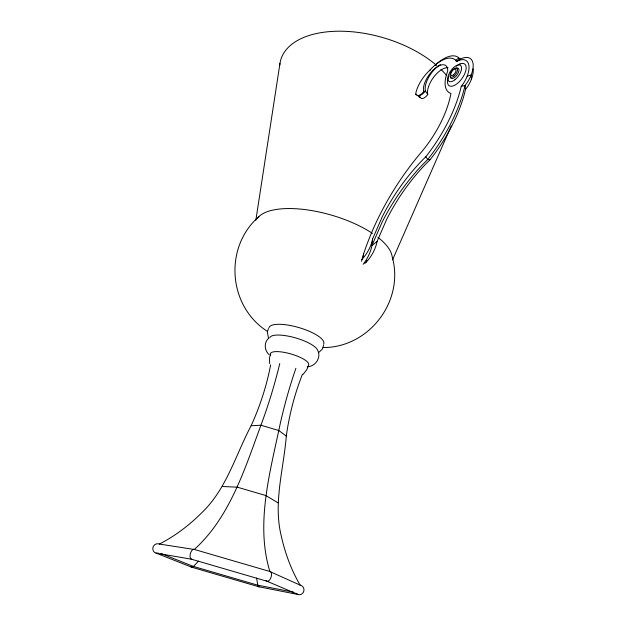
<?xml version="1.0" encoding="UTF-8"?>
<svg xmlns="http://www.w3.org/2000/svg" width="626" height="626" viewBox="0 0 626 626"><rect width="100%" height="100%" fill="white"/><g stroke="black" fill="none" stroke-linecap="round" stroke-linejoin="round"><path stroke-width="0.94" d="M323.72 344.871L322.304 349.175L318.548 352.649M440.383 64.588A18.53 8.607 -54.8 0 0 425.414 91.013L423.653 91.623A7.418 3.412 -55.5 0 1 416.18 94.432L415.531 94.636A23.819 11.057 -55.1 0 1 429.35 70.707A31.269 14.609 -54.9 0 1 455.548 60.245A4.484 2.081 -53.9 0 0 456.644 61.238L460.431 59.071A24.586 11.683 -54.3 0 1 471.237 74.846L467.152 76.278A19.93 9.46 -54.3 0 1 461.245 86.404A96.396 44.415 -56.6 0 1 425.774 156.797A131.233 73.477 -57.3 0 0 382.337 216.604L372.642 238.819L371.914 245.572A23.921 11.988 -60.4 0 1 363.19 264.282M296.075 593.245A4.844 4.64 88.5 0 0 300.558 594.551L301.677 594.074A4.844 4.64 88.5 0 0 300.629 585.193L300.136 585.122C291.098 569.683 284.924 552.688 281.09 535.246C273.226 502.271 283.688 469.023 286.301 436.087A289.916 262.091 55.3 0 1 302.46 374.215M255.838 220.313L279.963 63.445M363.213 256.511L363.651 253.71A187.722 109.362 -56.5 0 1 421.212 152.314A71.051 33.092 -56.4 0 0 450.947 93.438A32.364 15.368 -53.7 0 1 447.692 71.161A17.653 8.193 -54.9 0 0 434.647 68.774A17.653 8.193 -54.9 0 0 423.653 91.623M361.507 261.3L363.651 253.71M270.455 353.674L269.399 358.581L269.704 363.62M364.825 263.405L366.257 262.091L366.781 260.416M366.257 262.091A22.747 11.448 -60.1 0 0 377.079 241.401L386.735 219.241A130.803 73.852 -57.2 0 1 430.125 159.669A96.122 44.689 -56.5 0 0 465.494 89.479A19.875 9.523 -54.2 0 0 471.378 79.385A23.326 11.151 -54.3 0 0 473.131 68.79M392.51 259.907L451.26 125.904M158.464 553.126A4.851 4.664 -56 0 1 153.965 551.811L153.268 550.802A4.851 4.664 -56 0 1 158.934 543.861L159.395 544.064C175.335 535.903 189.694 524.885 202.315 512.209C226.659 488.616 235.65 454.938 251.112 425.743A293.258 266.128 -19.7 0 0 270.659 364.833M268.46 328.533L267.341 332.015L268.444 337.852M268.585 338.306C263.765 342.492 264.415 350.497 269 354.582M258.828 216.674C223.584 247.497 228.099 306.419 267.56 331.483M302.851 374.661L306.857 369.63L308.595 364.927A19.891 5.423 16.2 0 0 288.86 353.393A19.891 5.423 16.2 0 0 270.729 355.208M377.079 241.401L371.914 245.572L382.095 222.23A138.612 78.516 -57.4 0 1 427.746 159.481A100.95 46.59 -56.6 0 0 465.032 85.496A20.948 9.977 -54.2 0 0 471.237 74.846L471.378 79.385M429.35 70.707L430.704 69.635M455.548 60.245L458.936 58.062A4.711 2.191 -53.8 0 0 460.094 59.102L460.267 59.102M456.644 61.238L460.431 59.071M415.531 94.636L416.885 94.174M448.099 67.796A17.606 8.24 -54.8 0 0 433.748 77.045A17.606 8.24 -54.8 0 0 427.777 94.526A7.395 3.435 -55.4 0 1 420.289 97.288L419.631 97.492L417.98 95.504M307.695 366.773C315.645 366.28 321.568 357.399 317.593 350.122A25.009 7.168 16.2 0 0 292.945 337.195A25.009 7.168 16.2 0 0 269.704 337.923M461.245 86.404L465.032 85.496L465.494 89.479M323.157 347.571C369.371 347.626 404.85 300.762 392.087 256.292A70.871 27.544 16.2 0 0 377.893 237.309M251.112 425.743L260.917 425.242L278.781 430.5L286.301 436.087M222.394 486.496L237.309 487.177L265.776 495.518L277.952 502.772M430.125 159.669L427.746 159.481L425.774 156.797M159.395 544.064L194.631 549.542L269.54 571.397L300.136 585.122M293.711 592.212L257.849 585.216L193.442 566.444L161.023 553.54M418.653 95.293L420.289 97.288M427.777 94.526L425.414 91.013A7.778 3.584 -55.4 0 1 419.263 95.332M435.187 65.174A32.818 15.368 -54.9 0 1 458.936 58.062M460.016 63.985A4.476 2.097 -53.8 0 1 459.922 63.875M455.626 68.524A6.174 2.911 -54.2 0 1 458.936 70.66A6.174 2.911 -54.2 0 1 454.429 77.64A6.174 2.911 -54.2 0 1 450.36 76.685M456.432 66.137A13.342 6.315 -54.2 0 1 466.096 69.103A13.342 6.315 -54.2 0 1 453.967 85.598A13.342 6.315 -54.2 0 1 448.599 76.787M456.964 61.207A23.397 11.088 -54.4 0 1 467.152 76.278M372.642 238.819A22.81 11.378 -60.2 0 1 361.789 259.571M198.512 561.123A189.357 80.785 -66.9 0 1 193.442 566.444L193.019 566.843A4.57 2.121 -71.3 0 1 190.914 566.452M265.948 580.357A5.141 2.715 -72.4 0 0 268.64 580.858L269.415 580.169A5.141 2.715 -72.4 0 0 271.496 574.871A5.141 2.715 -72.4 0 0 269.845 571.374C255.885 525.566 269.047 475.979 278.781 430.5A389.568 271.301 -60.8 0 1 295.895 368.299M192.08 559.284A5.149 2.582 -75.1 0 1 190.406 558.048L190.14 557.054A5.149 2.582 -75.1 0 1 191.251 551.467A5.149 2.582 -75.1 0 1 194.396 549.362C229.805 517.459 244.86 468.772 260.917 425.242A392.823 261.871 -85.7 0 0 279.775 363.542M259.281 586.797A4.562 2.011 -76.1 0 1 257.982 585.772L257.849 585.216A188.903 76.317 -80.2 0 1 256.597 578.064M279.752 65.292A92.022 49.931 16.2 0 1 339.816 31.198A92.022 49.931 16.2 0 1 436.713 65.511M441.001 69.439A92.022 49.931 16.2 0 1 446.737 75.629M257.529 218.169A70.871 27.544 16.2 0 1 306.067 209.726A70.871 27.544 16.2 0 1 372.439 233.388M269 327.781A28.514 8.435 16.2 0 1 299.181 327.664A28.514 8.435 16.2 0 1 323.665 343.94M191.407 559.198L156.023 553.087L191.791 567.234L258.757 586.75L298.148 594.52L267.106 581.272L191.407 559.198M453.897 76.184A5.454 2.567 -54.3 0 0 456.98 68.218A5.454 2.567 -54.3 0 0 450.391 73.445A5.454 2.567 -54.3 0 0 453.897 76.184M453.459 74.823A3.803 1.792 -54.3 0 0 455.618 69.267A3.803 1.792 -54.3 0 0 451.025 72.906A3.803 1.792 -54.3 0 0 453.459 74.823M454.977 79.752A9.883 4.656 -54.2 0 0 460.525 65.331A9.883 4.656 -54.2 0 0 448.584 74.838A9.883 4.656 -54.2 0 0 454.977 79.752"/></g></svg>
